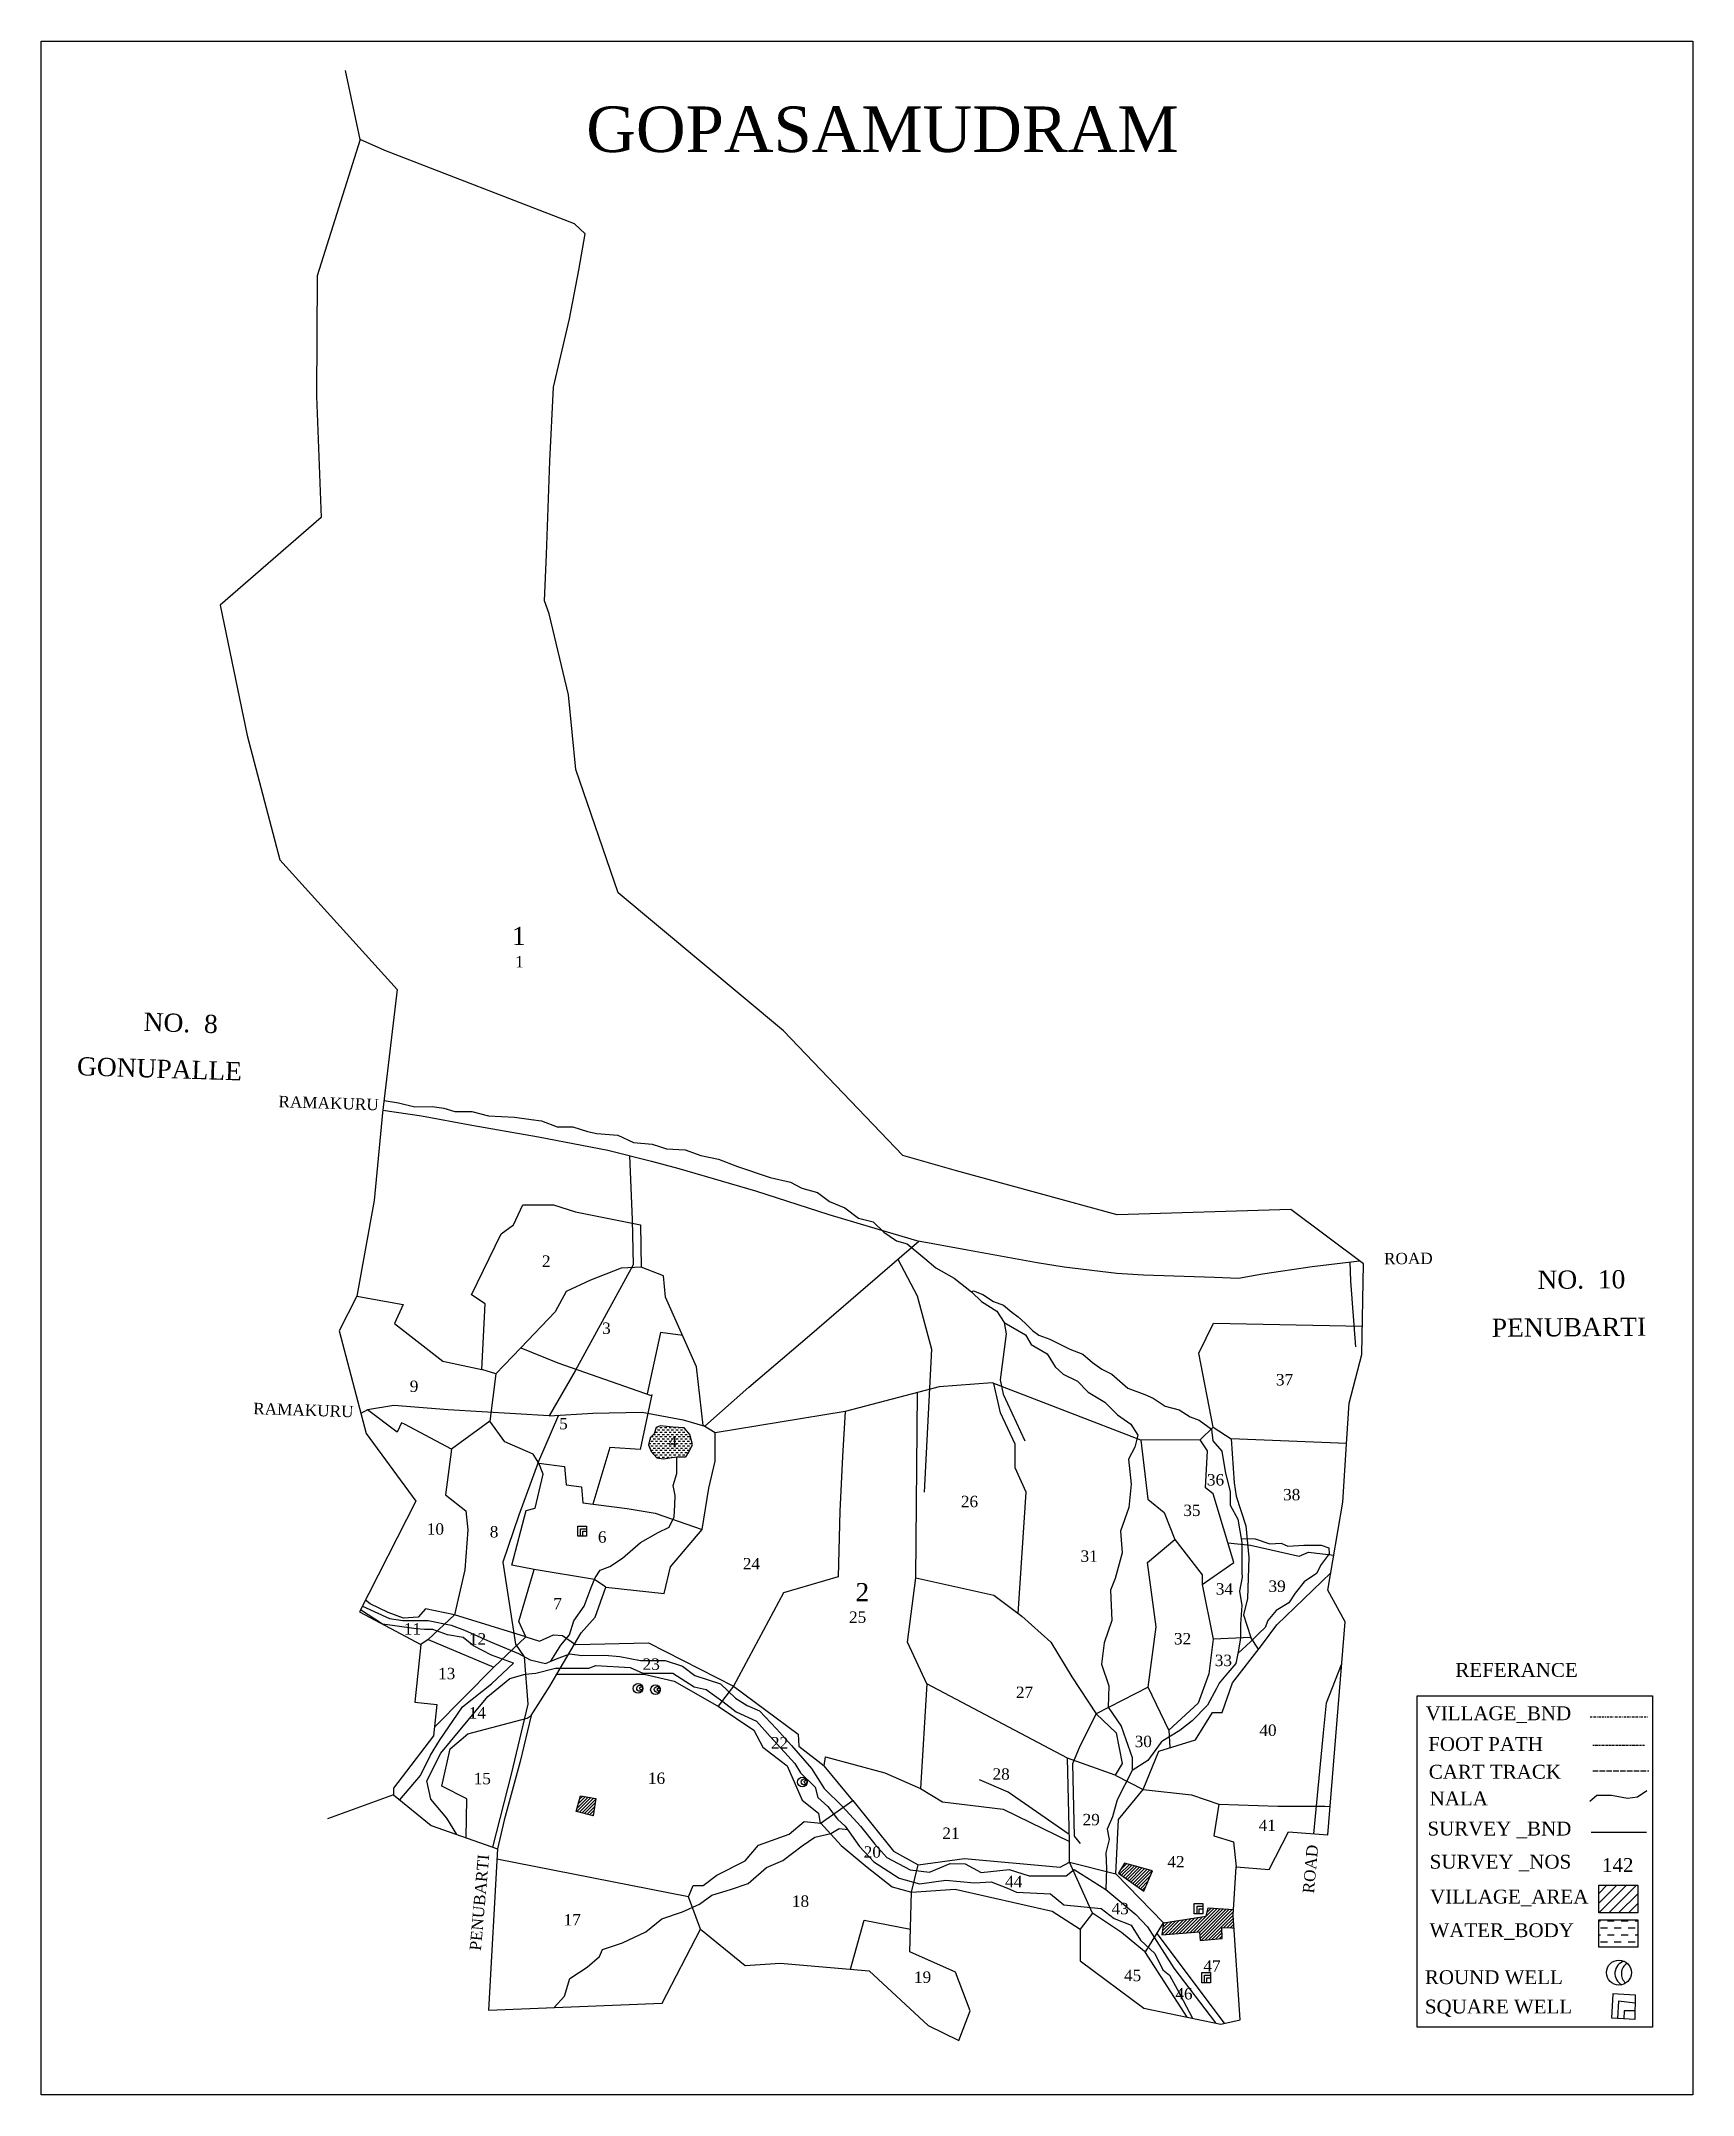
# Model space of a CAD drawing. Header units: millimetres. Extents: x 305 to 668, y 287 to 738.
import ezdxf

# ---------------------------------------------------------------- set-up
doc = ezdxf.new("R2010")
doc.units = ezdxf.units.MM
doc.header["$MEASUREMENT"] = 0
for name, pattern in [('ACAD_ISO02W100', [15, 12, -3]), ('ACAD_ISO07W100', [3, 0, -3]), ('BORDER', [1.75, 0.5, -0.25, 0.5, -0.25, 0, -0.25])]:
    doc.linetypes.add(name, pattern=pattern)
for name, color, linetype in [('CARTTRACK', 30, 'ACAD_ISO02W100'), ('NALA', 4, 'Continuous'), ('ROUND WELL', 5, 'Continuous'), ('SQUAREWELL', 5, 'Continuous'), ('SURVEY_BND', 7, 'Continuous'), ('SURVEY_NO', 7, 'Continuous'), ('TEXT', 7, 'Continuous'), ('VILLAGE_AREA', 1, 'Continuous'), ('WATER_BODY', 4, 'Continuous'), ('watrbody', 4, 'Continuous')]:
    doc.layers.add(name, color=color, linetype=linetype)
doc.layers.add('FOOTPATH', color=150, linetype='ACAD_ISO07W100', lineweight=30)
doc.layers.add('VILL_BOUNDARY', color=6, linetype='BORDER', lineweight=30)
doc.styles.get("Standard").update_dxf_attribs({"font": 'TIMES.TTF', "height": 2.5})

msp = doc.modelspace()

# ---------------------------------------------------------------- hatches: boundary and pattern name
at = {"layer": 'VILLAGE_AREA', "linetype": 'ByBlock'}
h = msp.add_hatch(dxfattribs=at)
h.set_pattern_fill('ANSI31', color=256, scale=4, angle=180, style=0)
h.paths.add_polyline_path([(426.93, 352.08), (423.57, 352.71), (422.64, 349.28), (426.34, 348.28)])
h = msp.add_hatch(dxfattribs=at)
h.set_pattern_fill('ANSI31', color=256, scale=4, angle=180, style=0)
h.paths.add_polyline_path([(549.22, 336.18), (543.07, 337.93), (541.7, 335.73), (547.27, 331.76)])
at = {"layer": 'VILLAGE_AREA'}
h = msp.add_hatch(dxfattribs=at)
h.set_pattern_fill('ANSI31', color=256, scale=12.191361, angle=180, style=0)
h.set_pattern_definition([(225, (-181.4386, -256.0275), (1.0775742, -1.0775742), [])])
h.paths.add_polyline_path([(647.23, 333.05), (647.23, 326.98), (655.78, 326.98), (655.78, 333.05)])
at = {"layer": 'VILLAGE_AREA', "linetype": 'ByBlock'}
h = msp.add_hatch(dxfattribs=at)
h.set_pattern_fill('ANSI31', color=256, scale=4, angle=180, style=0)
h.paths.add_polyline_path([(566.92, 326.51), (567, 327.71), (561.41, 328.06), (561.01, 326.24), (551.62, 324.8), (551.23, 322.12), (559.53, 322.78), (559.68, 320.89), (564.51, 321.33), (564.45, 323.79), (566.59, 323.69), (567.11, 323.69)])
at = {"layer": 'WATER_BODY'}
h = msp.add_hatch(dxfattribs=at)
h.set_pattern_fill('DASH', color=256, scale=12.191361, angle=180, style=0)
h.set_pattern_definition([(180, (-181.4386, -250.9136), (-1.52392, -1.52392), [1.52392, -1.52392])])
h.paths.add_polyline_path([(647.23, 325.48), (647.23, 319.42), (655.78, 319.42), (655.78, 325.48)])
at = {"layer": 'watrbody', "linetype": 'ByBlock'}
h = msp.add_hatch(dxfattribs=at)
h.set_pattern_fill('DASH', color=256, scale=4, angle=180, style=0)
h.paths.add_polyline_path([(447.55, 432.02), (446.34, 433.5), (443.83, 433.64), (441.03, 433.92), (440.17, 433.58), (439.73, 432.17), (438.83, 431.3), (438.49, 429.74), (439.11, 428.33), (440.35, 426.93), (441.7, 426.71), (444.69, 427.13), (446.73, 427.13), (447.34, 428.19), (448.17, 429.83)])

# ---------------------------------------------------------------- linework, layer by layer
at = {"linetype": 'ByBlock'}
msp.add_lwpolyline([(305.08, 738.09), (667.89, 738.09), (667.89, 286.99), (305.08, 286.99)], close=True, dxfattribs=at)
msp.add_lwpolyline([(607.3, 374.68), (659.04, 374.68), (659.04, 301.87), (607.3, 301.87)], close=True)
at = {"layer": 'CARTTRACK', "linetype": 'ByBlock'}
for points in [[(380.16, 503.28), (388.61, 502), (399.67, 499.96), (414.32, 497.4), (429.54, 494.51), (439.13, 492.07), (445.14, 490.47), (461.99, 485.55), (478.08, 480.4), (486.99, 477.73), (497.34, 474.64), (508.59, 472.64), (523.88, 469.79), (529.78, 468.9), (541.33, 467.48), (547.21, 467.09), (562.8, 466.61), (568.05, 466.37), (573.39, 467.31), (584.24, 468.92), (594.64, 470.19)], [(434.34, 493.29), (434.9, 479.22), (435.1, 469.29), (422.38, 446.04), (416.71, 436.14), (394.46, 437.46), (382.53, 438.38), (376.81, 437.45)], [(416.71, 436.14), (426.28, 436.76), (437.09, 436.95), (446.08, 435.24), (450.88, 433.91), (460.55, 442.47), (473.89, 453.82), (497.89, 474.54)], [(592.57, 469.94), (592.72, 465.69), (593.78, 451.3)], [(418.71, 436.27), (414.35, 426.12), (409.99, 414.35), (406.52, 404.01), (409.27, 385.97), (411.19, 383.24), (412.02, 372.81), (408.32, 357.41), (404.23, 341.43)], [(584.66, 344.36), (586.77, 366.53), (587.39, 373.08), (590.74, 381.53)]]:
    msp.add_lwpolyline(points, dxfattribs=at)
at = {"layer": 'CARTTRACK', "ltscale": 0.1}
msp.add_lwpolyline([(645.9, 358.15), (658.21, 358.15)], dxfattribs=at)
at = {"layer": 'FOOTPATH', "linetype": 'ByBlock'}
for points in [[(493.23, 470.52), (497.52, 462.5), (500.62, 450.77), (499.02, 419.38)], [(516.58, 456.66), (517.02, 454.16), (515.77, 444.06), (516.38, 440.91), (521.19, 430.62)], [(536.85, 370.69), (533.2, 363.61), (531.61, 359.68), (531.98, 343.82), (533.32, 342.21)], [(530.92, 344.21), (517.51, 353.47), (511.2, 356.19)]]:
    msp.add_lwpolyline(points, dxfattribs=at)
at = {"layer": 'FOOTPATH', "ltscale": 0.01}
msp.add_lwpolyline([(645.93, 363.81), (657.24, 363.81)], dxfattribs=at)
at = {"layer": 'NALA', "linetype": 'ByBlock'}
for points in [[(380.41, 505.42), (383.58, 504.86), (387.14, 504.04), (391, 504.12), (393.51, 503.7), (395.95, 502.96), (399.71, 502.96), (403.34, 502.06), (409.04, 501.74), (412.75, 501.22), (414.99, 500.97), (418.43, 499.64), (421.85, 499.64), (425.07, 498.57), (427.17, 498.14), (431.76, 497.81), (435.22, 496.16), (439.3, 495.84), (441.1, 495.21), (442.44, 494.76), (446.52, 494.58), (450.01, 493.29), (453.84, 492.54), (458.06, 490.92), (465.24, 488.46), (469.69, 487.47), (472.14, 486.16), (475.64, 485.2), (478.28, 483.22), (481.65, 481.86), (484.62, 479.55), (487.81, 478.74), (490.21, 476.51), (492.94, 474.59), (495.34, 473.89), (499.16, 470.73), (501.63, 468.62), (505.61, 466.36), (509.45, 463.4), (509.86, 463.62), (511.93, 462.77), (514.27, 461.28), (516.45, 460.46), (518.27, 458.95), (519.71, 457.91), (521.23, 456.48), (522.87, 454.87), (524.2, 453.89), (526.67, 452.98), (531.05, 450.8), (533.89, 449.7), (536.01, 447.89), (538.03, 446.36), (540.24, 445.33), (543.76, 442.23), (547.52, 440.83), (549.33, 440.02), (551.96, 438.28), (555.06, 437.47), (557.45, 435.91), (559.45, 435.21), (562.14, 433.19), (562.48, 430.65), (564.4, 428.35), (565.17, 423.91), (566.22, 419.48), (566.22, 416.55), (567.94, 413.47), (568.78, 408.31), (568.78, 401.68), (568.88, 400.74), (568.33, 397.63), (568.85, 394.52), (568.54, 390.37), (568.54, 387.37), (568.1, 384.68), (567.51, 381.74), (565.31, 379.17), (563.86, 377.42), (563.27, 376.24), (561.24, 372.6), (557.91, 369.13), (555.2, 367.04), (551.43, 364.74), (551.07, 364.48), (548.14, 360.48), (544.73, 358.24), (541.42, 351.81), (540.44, 348.08), (539.25, 345.36), (539.65, 343.06), (538.92, 340.16), (539.1, 336.73), (538.92, 332.1), (545.57, 326.61), (548.13, 323.94), (553.88, 314.87), (563.05, 302.8)], [(509.45, 463.4), (511.65, 461.29), (515, 459.16), (516.58, 456.66), (521.29, 453.94), (522.55, 451.83), (526.04, 449.73), (527.84, 446.91), (529.54, 445.31), (532.7, 443.77), (535.1, 441.35), (538.73, 439.15), (541.53, 436.39), (544.42, 434.28), (545.98, 431.92), (545.31, 429.25), (543.92, 426.64), (544.52, 421.11), (544.03, 416), (542.13, 410.85), (542.51, 406.06), (541.03, 400.42), (539.99, 397.87), (540.25, 391.17), (538.55, 386.31), (537.97, 381.59), (539.59, 376.82), (539.44, 372.13), (542.28, 368.02), (543.32, 365.05), (544.7, 361.14), (544.7, 358.28)], [(417.07, 382.27), (419.26, 385.81), (421.16, 388.04), (422.13, 391.13), (424.36, 394.36), (425.92, 398.46), (426.77, 400.53), (427.89, 402.24), (430.01, 403.03), (432.76, 404.92), (436.74, 408.35), (440.64, 410.51), (443.06, 411.72), (444.16, 413.96), (444.26, 416.53), (444.37, 418.63), (443.89, 420.88), (444.69, 423.49), (444.69, 427.13)], [(568.64, 409.18), (571.73, 409.11), (574.95, 408.02), (577.45, 408.18), (578.91, 407.5), (582.47, 407.72), (586.23, 407.72), (587.92, 407.15), (587.98, 405.8), (586.25, 403.47), (585.18, 401.54), (582.53, 399.71), (580.55, 397.17), (579.15, 395.11), (576.36, 393.41), (574.56, 391.18), (573.92, 389.63), (572.64, 388.43), (570.79, 386.56), (567.95, 383.96)], [(383.86, 351.8), (388.4, 357.14), (390.61, 361.62), (392.61, 364.86), (397.65, 372.26), (404, 377.3), (408.85, 381.8), (404.02, 383.59), (400.08, 385.66), (397.82, 387.44), (394.37, 388.04), (391.14, 389.21), (389.28, 389.21), (387.49, 389.34), (382.8, 390.03), (380.07, 390.41), (375.26, 393.54)], [(375.67, 394.35), (381.61, 391.6), (384.56, 391.22), (390.07, 391.22), (395.16, 390.18), (398.06, 389.07), (403.76, 386.51), (409.91, 383.93), (412.47, 382.55), (415.86, 381.75), (418.28, 382.78), (421.23, 383.9), (423.85, 383.5), (428.92, 383.59), (432.22, 383.29), (436.74, 382.44), (442.13, 382.44), (445.98, 381.18), (448.7, 379.15), (454.3, 377.25), (457.62, 374.1), (460.14, 372.5), (462.85, 371.37), (466.58, 367.42), (469.91, 363.71), (474.31, 358.7), (477.05, 354.27), (481.1, 350.37), (485.06, 345.99), (488.21, 342.1), (490.84, 339.14), (495.95, 336.41), (500.22, 335.92), (504.74, 337.79), (508.04, 337.76), (511.59, 335.86), (517.69, 336.52), (522.09, 335.15), (527.18, 335.15), (530.22, 335.15), (532, 336.49), (538.92, 332.1)], [(396.43, 344.16), (394.21, 347.76), (390.67, 351.96), (389.79, 355.95), (392.88, 362.09), (398.9, 369.27), (403.24, 374.53), (408.07, 378.48), (411.43, 379.4), (413.78, 379.63), (418.04, 380.75), (425.4, 380.75), (426.95, 381.3), (434.49, 380.85), (437.22, 379.66), (443.81, 379.66), (448.52, 376.63), (451.18, 376.03), (454.84, 373.38), (457.78, 371.11), (462.21, 369.12), (465.25, 365.69), (470.67, 359.76), (471.86, 357.72), (475.1, 354.62), (475.66, 352.29), (477.89, 350.33), (479.99, 347.53), (481.67, 346.03), (484.82, 341.55), (488.02, 338.19), (493.55, 334.61), (498.03, 333.34), (503.79, 334.17), (510.07, 333.55), (513.78, 333.8), (517.38, 332.41), (519.33, 331.56), (526.79, 331.18), (529.75, 328.78), (537.89, 327.95), (540.8, 325.71), (544.52, 324.28), (546.53, 320.96), (549.74, 318.09), (551.44, 314.49), (552.94, 313.26), (554.59, 310.25), (557.98, 303.84)], [(417.81, 306.21), (420.02, 308.67), (421.21, 312.54), (425.05, 315.02), (427.73, 317.4), (428.39, 318.94), (432.77, 320.4), (437.93, 322.82), (441.43, 325.7), (445.99, 327.24), (449.67, 328.87), (452.42, 330.85), (456.53, 332.09), (460.36, 333.4), (464.41, 336.98), (467.98, 338.5), (472.26, 341.73), (475.01, 343.57), (478.58, 344.39), (480.37, 345.52), (482.35, 345.28)]]:
    msp.add_lwpolyline(points, dxfattribs=at)
at = {"layer": 'NALA'}
msp.add_lwpolyline([(645.27, 351.48), (646.79, 352.82), (649.99, 352.82), (649.99, 352.82), (653.53, 352.15), (653.53, 352.15), (655.72, 352.49), (657.75, 353.83)], dxfattribs=at)
at = {"layer": 'ROUND WELL'}
msp.add_circle((651.65, 313.86), 2.74, dxfattribs=at)
for centre, start, end in [((653.5, 313.67), 103.7553, 244.3266), ((654.92, 313.61), 122.3772, 228.9806)]:
    msp.add_arc(centre, 2.74, start, end, dxfattribs=at)
at = {"layer": 'ROUND WELL', "linetype": 'ByBlock'}
for centre, major_axis, ratio in [((436.18, 376.28), (-1.06, -0.01), 1), ((436.58, 376.31), (-0.663, 0.005), 0.998422), ((436.91, 376.32), (0.016, -0.334), 0.998551), ((440.03, 376.01), (-1.06, -0.01), 1), ((440.43, 376.04), (-0.663, 0.005), 0.998422), ((440.76, 376.04), (0.016, -0.334), 0.998551), ((472.3, 355.71), (-1.06, -0.01), 1), ((472.7, 355.74), (-0.663, 0.005), 0.998422), ((473.03, 355.74), (0.016, -0.334), 0.998551)]:
    msp.add_ellipse(centre, major_axis=major_axis, ratio=ratio, dxfattribs=at)
at = {"layer": 'SQUAREWELL', "linetype": 'ByBlock'}
for points in [[(424.87, 409.68), (422.97, 409.68), (422.97, 411.91), (424.87, 411.91)], [(423.59, 411.33), (424.87, 411.33), (424.87, 409.68), (423.59, 409.68)], [(424.08, 410.79), (424.87, 410.79), (424.87, 409.68), (424.08, 409.68)], [(560.26, 326.78), (558.36, 326.78), (558.36, 329.01), (560.26, 329.01)], [(558.98, 328.43), (560.26, 328.43), (560.26, 326.78), (558.98, 326.78)], [(559.47, 327.89), (560.26, 327.89), (560.26, 326.78), (559.47, 326.78)], [(561.9, 311.62), (560.01, 311.62), (560.01, 313.85), (561.9, 313.85)], [(560.62, 313.27), (561.9, 313.27), (561.9, 311.62), (560.62, 311.62)], [(561.12, 312.73), (561.9, 312.73), (561.9, 311.62), (561.12, 311.62)]]:
    msp.add_lwpolyline(points, close=True, dxfattribs=at)
at = {"layer": 'SQUAREWELL'}
for points in [[(650.23, 309.24), (655.23, 309.01), (655.13, 303.59), (650.1, 303.84), (650.35, 309.23)], [(655.2, 307.17), (651.55, 307.62), (651.36, 303.78)], [(655.17, 305.46), (652.82, 305.48), (652.73, 303.71)]]:
    msp.add_lwpolyline(points, dxfattribs=at)
at = {"layer": 'SURVEY_BND', "linetype": 'ByBlock'}
for points in [[(374.4, 462.42), (384.59, 460.62), (382.71, 456.44), (393.31, 448.16), (401.89, 446.3), (402.62, 460.75), (399.6, 462.75), (406.12, 476.09), (408.86, 478.1), (410.87, 482.46), (417.65, 482.46), (422.43, 480.98), (436.72, 478.13), (436.86, 468.82), (432.51, 468.61), (425.75, 465.91), (420.4, 463.46), (418.01, 458.97), (410.43, 451.09), (418.6, 447.81), (439.09, 440.64)], [(414.43, 425.73), (420.03, 425), (420.43, 421), (423.79, 420.57), (424.06, 417.03), (433.8, 415.82), (439.97, 414.78), (450.3, 411.2), (451.77, 420.24), (453.14, 426.19), (453.14, 432.42), (450.47, 434.02), (449.06, 446.93), (442.24, 462.24), (441.82, 466.91), (436.86, 468.82)], [(562.55, 433.62), (559.39, 449.94), (562.57, 456.51), (595.29, 455.85)], [(446.02, 453.76), (441.16, 454.47), (438.19, 440.96)], [(410.43, 451.09), (404.97, 445.36), (401.89, 446.3)], [(404.97, 445.36), (403.65, 434.95), (395.22, 428.83), (384.89, 434.32), (384.21, 434.58), (383.26, 432.53), (376.81, 437.45), (375.3, 436.65)], [(546.63, 430.83), (514, 443.37), (502.34, 442.48), (494.79, 440.55), (481.67, 437.12), (453.14, 432.42)], [(519.71, 392.74), (521.43, 419.41), (519.02, 424.73), (519.02, 429.89), (515.81, 436.82), (514.37, 443.23)], [(439.22, 440.81), (436.69, 428.72), (429.99, 429.21), (426.24, 416.76)], [(497.2, 400.55), (497.56, 441.26)], [(411.58, 387.63), (410.01, 390.98), (413.42, 402.38), (408.48, 403.37), (411.62, 415.34), (413.58, 415.89), (415.34, 423.3), (414.43, 425.73), (413.16, 427.75), (406.96, 430.44), (403.67, 434.96)], [(481.67, 437.12), (481.09, 427.19), (480.53, 415.24), (480.16, 400.76), (468.14, 397.29), (457.19, 376.79), (453.81, 372.37), (461.6, 367.08), (463.64, 363.37), (468.97, 359.26), (472.26, 351.75), (475.81, 348.91), (476.22, 346.62), (483.39, 351.64), (477.07, 359.24)], [(548.26, 376.56), (550.02, 389.78), (548.08, 403.9), (554.07, 408.97), (560.11, 401.26), (560.11, 399.07), (567.04, 403.94), (562.54, 419.05), (560.81, 420.32), (561.3, 428.48), (559.65, 430.91), (562.55, 433.62), (566.5, 431.11), (567.16, 421.4), (567.59, 418.52), (569.66, 412.02), (570.35, 405.02), (570.09, 395.99), (569.2, 392.41), (570.81, 387.47)], [(395.22, 428.83), (393.94, 418.83), (398.4, 415.26), (398.81, 411.12), (398.16, 402.3), (395.92, 392.45), (389.48, 393.73), (387.91, 391.95), (384.69, 391.72), (381.3, 392.92), (377.33, 394.88), (376.33, 395.64)], [(559.65, 430.91), (546.63, 430.83), (548.15, 417.85), (551.73, 414.9), (554.07, 408.97)], [(591.81, 430.1), (566.5, 431.11)], [(418.38, 379.39), (423.69, 388.49), (426.77, 391.96), (429.13, 398.51), (441.97, 397.1), (443.34, 402.98), (450.3, 411.2)], [(565.76, 408.24), (570.7, 407.76), (581.39, 405.31), (583.44, 406.19), (589.03, 405.51)], [(429.13, 398.51), (426.65, 400.23), (413.42, 402.38)], [(541, 357.2), (547.17, 354.05), (550.56, 362.52), (558.63, 365.02), (562.39, 371.02), (564.5, 370.98), (566.79, 377.49), (573.12, 385.71), (576.53, 390.24), (588.37, 401.64)], [(499.66, 377.27), (495.4, 386.45), (497.2, 400.55), (514.37, 396.74), (520.47, 392.17), (526.88, 386.42), (531.5, 378.79), (536.85, 370.69), (541.22, 366.55), (542.56, 359.78), (541, 357.2), (530.53, 360.95)], [(560.11, 399.07), (562.51, 387.07)], [(395.92, 392.45), (390.11, 387), (388.51, 385.92)], [(390.11, 387), (404.56, 380.93), (411.58, 387.63), (395.92, 392.45)], [(411.58, 387.63), (414.54, 386.66), (417.64, 388.01), (419.58, 387.92), (422.48, 385.94), (438.52, 386.26), (457.19, 376.79), (471.36, 366.21), (471.55, 363.56), (477.07, 359.24), (477.34, 361.28), (490.43, 357.7), (498.21, 354.33), (503.08, 351.33), (516.38, 349.79), (530.95, 342.65), (530.53, 360.95), (499.66, 377.27), (498.21, 354.33)], [(572.48, 384.88), (570.81, 387.47), (562.51, 387.07), (561.55, 379.51), (559.22, 373.03), (552.79, 367.12), (552.97, 363.27)], [(404.56, 380.93), (391.49, 367.73)], [(412.76, 370.3), (416.86, 376.76), (418.38, 379.39), (437.55, 379.39), (444.13, 377.85), (454.05, 372.21)], [(552.79, 367.12), (548.26, 376.56), (536.85, 370.69)], [(398.43, 343.46), (398.58, 352.05), (393.1, 354.82), (394.96, 363.01), (398.81, 366.31), (411.86, 369.77), (412.76, 370.3), (410.3, 360.25), (406.78, 347.31), (405.33, 341.04)], [(530.97, 338.1), (541.13, 335.57), (541.7, 347.47), (547.17, 354.05)], [(547.17, 354.05), (557.75, 352.88), (563.73, 350.85), (562.68, 343.88), (567.01, 342.57), (567.58, 337.08)], [(483.39, 351.64), (492.29, 340.55), (497.7, 337.55), (507.89, 338.94), (528.92, 337.03), (530.97, 338.1), (530.97, 342.68)], [(563.73, 350.85), (576.7, 350.43), (587.05, 350.43), (588.18, 350.34)], [(449.91, 323.39), (447.25, 330.51), (448.32, 332.96), (450.48, 332.96), (453.51, 335.24), (459.75, 338.42), (462.69, 341.86), (469.4, 344.26), (472.71, 347.02), (476.32, 346.69), (480.79, 341.74), (486.54, 337.05), (491.99, 332.7), (496.29, 331.52), (497.7, 337.55)], [(447.25, 330.51), (405.2, 338.77)], [(536.03, 326.91), (530.97, 338.1)], [(541.13, 335.57), (551.62, 324.8)], [(482.88, 314.6), (485.89, 325.37), (496.06, 323.39)], [(547.43, 318.47), (542.4, 322.65), (536.03, 326.91), (533.29, 323.42)], [(547.57, 318.26), (551.62, 324.8)], [(550.16, 322.45), (564.96, 302.73)], [(547.43, 318.47), (556.74, 304.09)]]:
    msp.add_lwpolyline(points, dxfattribs=at)
at = {"layer": 'SURVEY_BND'}
msp.add_lwpolyline([(645.57, 344.7), (657.7, 344.7)], dxfattribs=at)
at = {"layer": 'VILL_BOUNDARY', "linetype": 'ByBlock'}
for points in [[(375.2, 716.47), (371.97, 731.63)], [(403.37, 305.63), (441.47, 307.17), (449.91, 323.39), (459.75, 315.43), (467.42, 315.93), (487, 314.25), (499.95, 302.22), (506.68, 298.97), (509.15, 305.48), (505.96, 313.93), (495.92, 318.41), (496.29, 331.52), (505.83, 332.15), (527.13, 327.36), (533.29, 323.42), (533.29, 316.48), (547.28, 306.03), (564.21, 302.56), (568.46, 303.49), (566.92, 326.51), (567.58, 337.08), (574.83, 336.47), (579.06, 344.81), (587.67, 344.12), (591.51, 390.9), (587.72, 397.83), (591.02, 417.16), (591.87, 431.1), (592.37, 438.95), (595.17, 449.64), (595.57, 469.5), (579.59, 481.48), (541.41, 480.29), (506.18, 489.95), (494.33, 493.31), (468.14, 520.7), (431.87, 550.99), (422.52, 578.07), (420.92, 594.52), (416.68, 612.26), (415.64, 615.18), (416.11, 625.29), (416.86, 645.83), (417.62, 662.11), (421.18, 677.05), (423.17, 687.77), (424.57, 695.79), (422.25, 697.93), (380.6, 714.08), (375.2, 716.47), (365.69, 686.55), (365.6, 660.13), (366.59, 633.43), (344.44, 614.21), (350.34, 585.56), (357.49, 558.23), (383.28, 529.76), (380.09, 502.7), (378.23, 483.43), (374.4, 462.42), (370.59, 454.78), (376.45, 432.23), (387.39, 417.42), (375.03, 393.09), (388.51, 385.92), (387.15, 373.25), (392.01, 372.73), (391.29, 365.86), (382.52, 354.34), (382.52, 352.9), (390.79, 346.15), (405.33, 341.04), (403.37, 305.63)], [(382.52, 352.9), (367.96, 347.62)]]:
    msp.add_lwpolyline(points, dxfattribs=at)
at = {"layer": 'VILL_BOUNDARY'}
msp.add_lwpolyline([(645.3, 370.06), (658.26, 370.06)], dxfattribs=at)
at = {"layer": 'VILLAGE_AREA', "linetype": 'ByBlock'}
for points in [[(423.57, 352.71), (426.93, 352.08), (426.34, 348.28), (422.64, 349.28), (423.57, 352.71)], [(541.7, 335.73), (547.27, 331.76), (549.22, 336.18), (543.07, 337.93), (541.7, 335.73)], [(551.62, 324.8), (551.23, 322.12), (559.53, 322.78), (559.68, 320.89), (564.51, 321.33), (564.45, 323.79), (566.59, 323.69), (567.11, 323.69)], [(551.62, 324.8), (561.01, 326.24), (561.41, 328.06), (567, 327.71)]]:
    msp.add_lwpolyline(points, dxfattribs=at)
at = {"layer": 'VILLAGE_AREA'}
msp.add_lwpolyline([(647.23, 333.05), (655.78, 333.05), (655.78, 326.98), (647.23, 326.98)], close=True, dxfattribs=at)
at = {"layer": 'WATER_BODY'}
msp.add_lwpolyline([(647.23, 325.48), (655.78, 325.48), (655.78, 319.42), (647.23, 319.42)], close=True, dxfattribs=at)
at = {"layer": 'watrbody', "linetype": 'ByBlock'}
msp.add_lwpolyline([(444.69, 427.13), (446.73, 427.13), (447.34, 428.19), (448.17, 429.83), (447.55, 432.02), (446.34, 433.5), (443.83, 433.64), (441.03, 433.92), (440.17, 433.58), (439.73, 432.17), (438.83, 431.3), (438.49, 429.74), (439.11, 428.33), (440.35, 426.93), (441.7, 426.71), (444.69, 427.13)], dxfattribs=at)

# ---------------------------------------------------------------- texts
msp.add_text('REFERANCE', height=3.048).set_placement((615.73, 378.81))
at = {"layer": 'CARTTRACK'}
msp.add_text('CART TRACK', height=3.048, dxfattribs=at).set_placement((609.88, 356.45))
at = {"layer": 'FOOTPATH'}
msp.add_text('FOOT PATH', height=3.048, dxfattribs=at).set_placement((609.75, 362.55))
at = {"layer": 'NALA'}
msp.add_text('NALA', height=3.048, dxfattribs=at).set_placement((610.07, 350.58))
at = {"layer": 'ROUND WELL'}
msp.add_text('ROUND WELL', height=3.048, dxfattribs=at).set_placement((609.02, 311.33))
at = {"layer": 'SQUAREWELL'}
msp.add_text('SQUARE WELL', height=3.0478, dxfattribs=at).set_placement((609.02, 304.88))
at = {"layer": 'SURVEY_NO', "linetype": 'ByBlock'}
for s, height, p in [('1', 4, (408.51, 539.55)), ('1', 2.5, (409.18, 534.63)), ('2', 2.5, (415.1, 468.87)), ('3', 2.5, (428.31, 454.14)), ('9', 2.5, (386.06, 441.39)), ('37', 2.5, (576.31, 442.82)), ('5', 2.5, (418.87, 433.18)), ('4', 2.5, (442.91, 429.24)), ('36', 2.5, (561.15, 420.85)), ('38', 2.5, (577.88, 417.59)), ('26', 2.5, (507.11, 416.08)), ('35', 2.5, (555.97, 414.14)), ('10', 2.5, (389.81, 410.05)), ('8', 2.5, (403.63, 409.43)), ('6', 2.5, (427.38, 408.28)), ('31', 2.5, (533.4, 404.09)), ('24', 2.5, (459.22, 402.43)), ('2', 4, (483.95, 395.42)), ('34', 2.5, (563.11, 396.88)), ('39', 2.5, (574.68, 397.48)), ('7', 2.5, (417.59, 393.62)), ('25', 2.5, (482.55, 390.68)), ('11', 2.5, (384.76, 388.11)), ('12', 2.5, (399.05, 385.91)), ('32', 2.5, (553.91, 385.94)), ('33', 2.5, (562.88, 381.18)), ('13', 2.5, (392.28, 378.3)), ('23', 2.5, (437.22, 380.36)), ('27', 2.5, (519.19, 374.17)), ('14', 2.5, (398.99, 369.66)), ('22', 2.5, (465.4, 363.08)), ('30', 2.5, (545.28, 363.38)), ('40', 2.5, (572.67, 365.84)), ('15', 2.5, (400.1, 355.23)), ('16', 2.5, (438.38, 355.3)), ('28', 2.5, (514.06, 356.23)), ('29', 2.5, (533.85, 346.22)), ('41', 2.5, (572.52, 344.96)), ('21', 2.5, (503.05, 343.22)), ('20', 2.5, (485.77, 339.11)), ('42', 2.5, (552.46, 336.95)), ('44', 2.5, (516.83, 332.61)), ('18', 2.5, (470, 328.3)), ('17', 2.5, (419.86, 324.21)), ('43', 2.5, (540.2, 326.67)), ('47', 2.5, (560.38, 314.07)), ('19', 2.5, (496.8, 311.61)), ('45', 2.5, (542.94, 311.98)), ('46', 2.5, (554.22, 307.97))]:
    msp.add_text(s, height=height, dxfattribs=at).set_placement(p)
at = {"layer": 'SURVEY_NO'}
msp.add_text('142', height=3.048, dxfattribs=at).set_placement((647.92, 335.96))
at = {"layer": 'TEXT', "linetype": 'ByBlock'}
msp.add_text('GOPASAMUDRAM', height=10, dxfattribs=at).set_placement((424.83, 713.73))
for s, height, rotation, p in [('NO.  8', 4, 358.1541, (327.56, 520.7)), ('GONUPALLE', 4, 358.1541, (312.91, 510.97)), ('RAMAKURU', 2.5, 358.1541, (357.19, 503.95)), ('ROAD', 2.5, 0.4055, (600.05, 469.42)), ('NO.  10', 4, 0.4055, (633.76, 464.02)), ('PENUBARTI', 4, 0.4055, (623.73, 453.49)), ('RAMAKURU', 2.5, 358.1541, (351.65, 436.53)), ('PENUBARTI', 2.5, 84.9923, (401.68, 318.61)), ('ROAD', 2.5, 84.9923, (584.66, 331.17))]:
    msp.add_text(s, height=height, rotation=rotation, dxfattribs=at).set_placement(p)
at = {"layer": 'TEXT'}
for s, p in [('SURVEY _BND', (609.6, 343.97)), ('SURVEY _NOS', (610.08, 336.69))]:
    msp.add_text(s, height=3.0478, dxfattribs=at).set_placement(p)
at = {"layer": 'VILL_BOUNDARY'}
msp.add_text('VILLAGE_BND', height=3.0478, dxfattribs=at).set_placement((609.19, 369.3))
at = {"layer": 'VILLAGE_AREA'}
msp.add_text('VILLAGE_AREA', height=3.0478, dxfattribs=at).set_placement((610.16, 329.03))
at = {"layer": 'WATER_BODY'}
msp.add_text('WATER_BODY', height=3.048, dxfattribs=at).set_placement((610.04, 321.65))

doc.saveas('drawing.dxf')
